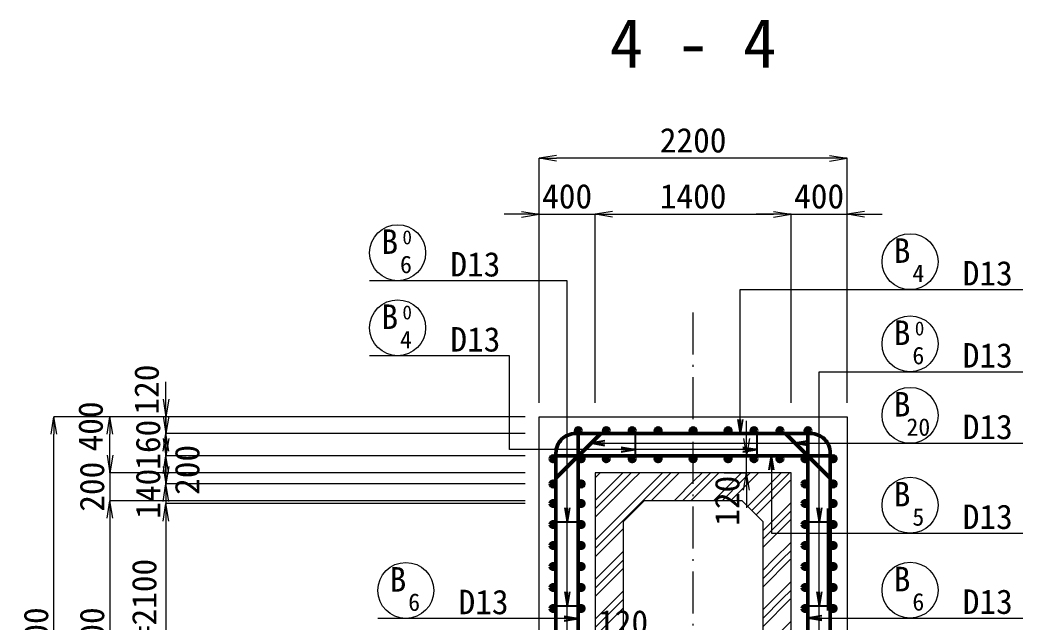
# Model space of a CAD drawing. Header units: millimetres. Extents: x 169470 to 758170, y -17820 to 11880.
# Drawn here: x 480306 to 487469, y -8938 to -4631 of the extents above; entities that cross this region are included whole.
import ezdxf
from ezdxf.enums import TextEntityAlignment as Align

# ---------------------------------------------------------------- set-up
doc = ezdxf.new("R2010")
doc.units = ezdxf.units.MM
doc.header["$LTSCALE"] = 50
doc.header["$PDSIZE"] = 300
doc.linetypes.add('SXF_一点短鎖線', pattern=[9.25, 6, -1.5, 0.25, -1.5])
doc.layers.get('Defpoints').update_dxf_attribs({"color": 151})
for name, color, linetype, lineweight in [('D-BGD', 7, 'Continuous', 13), ('D-BMK', 2, 'SXF_一点短鎖線', 13), ('D-STR', 1, 'Continuous', 50), ('D-STR-DIM', 7, 'Continuous', 13), ('D-STR-HTXT', 7, 'Continuous', 13), ('D-STR-STR2', 6, 'Continuous', 25), ('D-STR-STR3', 4, 'Continuous', 25), ('D-STR-STR5', 2, 'Continuous', 25), ('D-STR-TXT', 7, 'Continuous', 13)]:
    doc.layers.add(name, color=color, linetype=linetype, lineweight=lineweight)
doc.styles.add('MS ゴシック', font='MS Gothic.ttf')
doc.styles.add('YOKO_GOTHIC', font='MS Gothic.ttf')
doc.dimstyles.new('DIM-50', dxfattribs={"dimscale": 50, "dimtxt": 3.5, "dimasz": 2.5, "dimexe": 0, "dimexo": 2, "dimgap": 0.8, "dimtad": 1, "dimdec": 0, "dimzin": 1, "dimdsep": 46, "dimtxsty": 'MS ゴシック', "dimblk": 'OPEN', "dimcen": 0.1, "dimclrd": 256, "dimclre": 256, "dimclrt": 256, "dimaunit": 1, "dimadec": 3, "dimazin": 0, "dimtfac": 1, "dimtdec": 0, "dimtix": 1, "dimtmove": 2, "dimatfit": 3, "dimldrblk": 'OPEN', "dimfxl": 1, "dimlwd": -1, "dimlwe": -1, "dimarcsym": 2})
doc.dimstyles.new('S50', dxfattribs={"dimscale": 50, "dimtxt": 3.5, "dimasz": 2, "dimexe": 1, "dimexo": 1, "dimgap": 1, "dimtad": 1, "dimdec": 0, "dimzin": 1, "dimdsep": 46, "dimtxsty": 'YOKO_GOTHIC', "dimblk": 'OPEN', "dimcen": 0, "dimclrd": 256, "dimclre": 256, "dimclrt": 256, "dimaunit": 1, "dimadec": 3, "dimazin": 0, "dimtfac": 1, "dimtdec": 0, "dimtix": 1, "dimtmove": 2, "dimatfit": 3, "dimldrblk": 'OPEN', "dimfxl": 1, "dimlwd": -1, "dimlwe": -1, "dimarcsym": 0})

# ---------------------------------------------------------------- blocks, each defined once
blk = doc.blocks.new('B')
at = {"layer": 'D-STR-STR2', "lineweight": 50}
for radius in [20, 10]:
    blk.add_circle((5866.7, 22812.3), radius, dxfattribs=at)
blk = doc.blocks.new('_Open')
at = {"color": 0, "linetype": 'ByBlock', "lineweight": -2}
for p, q in [((-1, 0.167), (0, 0)), ((-1, -0.167), (0, 0)), ((0, 0), (-1, 0))]:
    blk.add_line(p, q, dxfattribs=at)
blk = doc.blocks.new('*D566')
at = {"layer": 'D-STR-DIM', "ltscale": 1500, "transparency": 16777216}
for p, q in [((481348.2, -7340.1), (481348.2, -7215.1)), ((483913.5, -7465.1), (481348.2, -7465.1)), ((481348.2, -7465.1), (481348.2, -7585.1)), ((483913.5, -7585.1), (481348.2, -7585.1)), ((481348.2, -7710.1), (481348.2, -7835.1))]:
    blk.add_line(p, q, dxfattribs=at)
at = {"layer": 'Defpoints', "color": 0, "ltscale": 1500, "transparency": 16777216}
for p in [(484013.5, -7465.1), (481348.2, -7585.1), (484013.5, -7585.1)]:
    blk.add_point(p, dxfattribs=at)
at = {"layer": 'D-STR-DIM', "ltscale": 1500, "transparency": 16777216, "xscale": 125, "yscale": 125, "zscale": 125}
for p, rotation in [((481348.2, -7465.1), 270), ((481348.2, -7585.1), 90)]:
    blk.add_blockref('_Open', p, dxfattribs=dict(at, rotation=rotation))
at = {"layer": 'D-STR-DIM', "ltscale": 1500, "transparency": 16777216, "insert": (481210.7, -7271), "char_height": 175, "attachment_point": 5, "rotation": 90, "style": 'MS ゴシック'}
blk.add_mtext('120', dxfattribs=at)
blk = doc.blocks.new('*D567')
at = {"layer": 'D-STR-DIM', "ltscale": 1500, "transparency": 16777216}
for p, q in [((481348.2, -7460.1), (481348.2, -7335.1)), ((483913.5, -7585.1), (481348.2, -7585.1)), ((481348.2, -7585.1), (481348.2, -7745.1)), ((483913.5, -7745.1), (481348.2, -7745.1)), ((481348.2, -7870.1), (481348.2, -7995.1))]:
    blk.add_line(p, q, dxfattribs=at)
at = {"layer": 'Defpoints', "color": 0, "ltscale": 1500, "transparency": 16777216}
for p in [(484013.5, -7585.1), (481348.2, -7745.1), (484013.5, -7745.1)]:
    blk.add_point(p, dxfattribs=at)
at = {"layer": 'D-STR-DIM', "ltscale": 1500, "transparency": 16777216, "xscale": 125, "yscale": 125, "zscale": 125}
for p, rotation in [((481348.2, -7585.1), 270), ((481348.2, -7745.1), 90)]:
    blk.add_blockref('_Open', p, dxfattribs=dict(at, rotation=rotation))
at = {"layer": 'D-STR-DIM', "ltscale": 1500, "transparency": 16777216, "insert": (481220.7, -7665.1), "char_height": 175, "attachment_point": 5, "rotation": 90, "style": 'MS ゴシック'}
blk.add_mtext('160', dxfattribs=at)
blk = doc.blocks.new('*D568')
at = {"layer": 'D-STR-DIM', "ltscale": 1500, "transparency": 16777216}
for p, q in [((481348.2, -7820.1), (481348.2, -7695.1)), ((483913.5, -7945.1), (481348.2, -7945.1)), ((481348.2, -7945.1), (481348.2, -8085.1)), ((483913.5, -8085.1), (481348.2, -8085.1)), ((481348.2, -8210.1), (481348.2, -8335.1))]:
    blk.add_line(p, q, dxfattribs=at)
at = {"layer": 'Defpoints', "color": 0, "ltscale": 1500, "transparency": 16777216}
for p in [(484013.5, -7945.1), (481348.2, -8085.1), (484013.5, -8085.1)]:
    blk.add_point(p, dxfattribs=at)
at = {"layer": 'D-STR-DIM', "ltscale": 1500, "transparency": 16777216, "xscale": 125, "yscale": 125, "zscale": 125}
for p, rotation in [((481348.2, -7945.1), 270), ((481348.2, -8085.1), 90)]:
    blk.add_blockref('_Open', p, dxfattribs=dict(at, rotation=rotation))
at = {"layer": 'D-STR-DIM', "ltscale": 1500, "transparency": 16777216, "insert": (481220.7, -8015.1), "char_height": 175, "attachment_point": 5, "rotation": 90, "style": 'MS ゴシック'}
blk.add_mtext('140', dxfattribs=at)
blk = doc.blocks.new('*D569')
at = {"layer": 'D-STR-DIM', "ltscale": 1500, "transparency": 16777216}
for p, q in [((483913.5, -8085.1), (481348.2, -8085.1)), ((481348.2, -8210.1), (481348.2, -10060.1)), ((482913.5, -10185.1), (481348.2, -10185.1))]:
    blk.add_line(p, q, dxfattribs=at)
at = {"layer": 'Defpoints', "color": 0, "ltscale": 1500, "transparency": 16777216}
for p in [(484013.5, -8085.1), (481348.2, -10185.1), (483013.5, -10185.1)]:
    blk.add_point(p, dxfattribs=at)
at = {"layer": 'D-STR-DIM', "ltscale": 1500, "transparency": 16777216, "xscale": 125, "yscale": 125, "zscale": 125}
for p, rotation in [((481348.2, -8085.1), 90), ((481348.2, -10185.1), 270)]:
    blk.add_blockref('_Open', p, dxfattribs=dict(at, rotation=rotation))
at = {"layer": 'D-STR-DIM', "ltscale": 1500, "transparency": 16777216, "insert": (481211.4, -9135.1), "char_height": 175, "attachment_point": 5, "rotation": 90, "style": 'MS ゴシック'}
blk.add_mtext('14@150=2100', dxfattribs=at)
blk = doc.blocks.new('*D572')
at = {"layer": 'D-STR-DIM', "ltscale": 1500, "transparency": 16777216}
for p, q in [((483913.5, -7465.1), (480948.2, -7465.1)), ((480948.2, -7740.1), (480948.2, -7590.1)), ((483913.5, -7865.1), (480948.2, -7865.1))]:
    blk.add_line(p, q, dxfattribs=at)
at = {"layer": 'Defpoints', "color": 0, "ltscale": 1500, "transparency": 16777216}
for p in [(480948.2, -7465.1), (484013.5, -7465.1), (484013.5, -7865.1)]:
    blk.add_point(p, dxfattribs=at)
at = {"layer": 'D-STR-DIM', "ltscale": 1500, "transparency": 16777216, "xscale": 125, "yscale": 125, "zscale": 125}
for p, rotation in [((480948.2, -7465.1), 90), ((480948.2, -7865.1), 270)]:
    blk.add_blockref('_Open', p, dxfattribs=dict(at, rotation=rotation))
at = {"layer": 'D-STR-DIM', "ltscale": 1500, "transparency": 16777216, "insert": (480810.7, -7534.1), "char_height": 175, "attachment_point": 5, "rotation": 90, "style": 'MS ゴシック'}
blk.add_mtext('400', dxfattribs=at)
blk = doc.blocks.new('*D573')
at = {"layer": 'D-STR-DIM', "ltscale": 1500, "transparency": 16777216}
for p, q in [((483913.5, -8065.1), (480948.2, -8065.1)), ((480948.2, -8190.1), (480948.2, -9940.1)), ((482913.5, -10065.1), (480948.2, -10065.1))]:
    blk.add_line(p, q, dxfattribs=at)
at = {"layer": 'Defpoints', "color": 0, "ltscale": 1500, "transparency": 16777216}
for p in [(484013.5, -8065.1), (480948.2, -10065.1), (483013.5, -10065.1)]:
    blk.add_point(p, dxfattribs=at)
at = {"layer": 'D-STR-DIM', "ltscale": 1500, "transparency": 16777216, "xscale": 125, "yscale": 125, "zscale": 125}
for p, rotation in [((480948.2, -8065.1), 90), ((480948.2, -10065.1), 270)]:
    blk.add_blockref('_Open', p, dxfattribs=dict(at, rotation=rotation))
at = {"layer": 'D-STR-DIM', "ltscale": 1500, "transparency": 16777216, "insert": (480820.7, -9065.1), "char_height": 175, "attachment_point": 5, "rotation": 90, "style": 'MS ゴシック'}
blk.add_mtext('2000', dxfattribs=at)
blk = doc.blocks.new('*D575')
at = {"layer": 'D-STR-DIM', "ltscale": 1500, "transparency": 16777216}
for p, q in [((483913.5, -7465.1), (480548.2, -7465.1)), ((480548.2, -10540.1), (480548.2, -7590.1)), ((482913.5, -10665.1), (480548.2, -10665.1))]:
    blk.add_line(p, q, dxfattribs=at)
at = {"layer": 'Defpoints', "color": 0, "ltscale": 1500, "transparency": 16777216}
for p in [(480548.2, -7465.1), (484013.5, -7465.1), (483013.5, -10665.1)]:
    blk.add_point(p, dxfattribs=at)
at = {"layer": 'D-STR-DIM', "ltscale": 1500, "transparency": 16777216, "xscale": 125, "yscale": 125, "zscale": 125}
for p, rotation in [((480548.2, -7465.1), 90), ((480548.2, -10665.1), 270)]:
    blk.add_blockref('_Open', p, dxfattribs=dict(at, rotation=rotation))
at = {"layer": 'D-STR-DIM', "ltscale": 1500, "transparency": 16777216, "insert": (480420.7, -9065.1), "char_height": 175, "attachment_point": 5, "rotation": 90, "style": 'MS ゴシック'}
blk.add_mtext('3200', dxfattribs=at)
blk = doc.blocks.new('*D576')
at = {"layer": 'D-STR-DIM', "ltscale": 1500, "transparency": 16777216}
for p, q in [((483888.5, -6018.3), (483763.5, -6018.3)), ((484013.5, -7365.1), (484013.5, -6018.3)), ((484013.5, -6018.3), (484413.5, -6018.3)), ((484413.5, -7365.1), (484413.5, -6018.3)), ((484538.5, -6018.3), (484663.5, -6018.3))]:
    blk.add_line(p, q, dxfattribs=at)
at = {"layer": 'Defpoints', "color": 0, "ltscale": 1500, "transparency": 16777216}
for p in [(484413.5, -6018.3), (484013.5, -7465.1), (484413.5, -7465.1)]:
    blk.add_point(p, dxfattribs=at)
at = {"layer": 'D-STR-DIM', "ltscale": 1500, "transparency": 16777216, "xscale": 125, "yscale": 125, "zscale": 125}
blk.add_blockref('_Open', (484013.5, -6018.3), dxfattribs=at)
at = {"layer": 'D-STR-DIM', "ltscale": 1500, "transparency": 16777216, "xscale": 125, "yscale": 125, "zscale": 125, "rotation": 180}
blk.add_blockref('_Open', (484413.5, -6018.3), dxfattribs=at)
at = {"layer": 'D-STR-DIM', "ltscale": 1500, "transparency": 16777216, "insert": (484213.5, -5890.8), "char_height": 175, "attachment_point": 5, "style": 'MS ゴシック'}
blk.add_mtext('400', dxfattribs=at)
blk = doc.blocks.new('*D577')
at = {"layer": 'D-STR-DIM', "ltscale": 1500, "transparency": 16777216}
for p, q in [((484413.5, -7365.1), (484413.5, -6018.3)), ((484538.5, -6018.3), (485688.5, -6018.3)), ((485813.5, -7365.1), (485813.5, -6018.3))]:
    blk.add_line(p, q, dxfattribs=at)
at = {"layer": 'Defpoints', "color": 0, "ltscale": 1500, "transparency": 16777216}
for p in [(485813.5, -6018.3), (484413.5, -7465.1), (485813.5, -7465.1)]:
    blk.add_point(p, dxfattribs=at)
at = {"layer": 'D-STR-DIM', "ltscale": 1500, "transparency": 16777216, "xscale": 125, "yscale": 125, "zscale": 125, "rotation": 180}
blk.add_blockref('_Open', (484413.5, -6018.3), dxfattribs=at)
at = {"layer": 'D-STR-DIM', "ltscale": 1500, "transparency": 16777216, "xscale": 125, "yscale": 125, "zscale": 125}
blk.add_blockref('_Open', (485813.5, -6018.3), dxfattribs=at)
at = {"layer": 'D-STR-DIM', "ltscale": 1500, "transparency": 16777216, "insert": (485113.5, -5890.8), "char_height": 175, "attachment_point": 5, "style": 'MS ゴシック'}
blk.add_mtext('1400', dxfattribs=at)
blk = doc.blocks.new('*D578')
at = {"layer": 'D-STR-DIM', "ltscale": 1500, "transparency": 16777216}
for p, q in [((484013.5, -7365.1), (484013.5, -5618.3)), ((486088.5, -5618.3), (484138.5, -5618.3)), ((486213.5, -7365.1), (486213.5, -5618.3))]:
    blk.add_line(p, q, dxfattribs=at)
at = {"layer": 'Defpoints', "color": 0, "ltscale": 1500, "transparency": 16777216}
for p in [(484013.5, -5618.3), (484013.5, -7465.1), (486213.5, -7465.1)]:
    blk.add_point(p, dxfattribs=at)
at = {"layer": 'D-STR-DIM', "ltscale": 1500, "transparency": 16777216, "xscale": 125, "yscale": 125, "zscale": 125, "rotation": 180}
blk.add_blockref('_Open', (484013.5, -5618.3), dxfattribs=at)
at = {"layer": 'D-STR-DIM', "ltscale": 1500, "transparency": 16777216, "xscale": 125, "yscale": 125, "zscale": 125}
blk.add_blockref('_Open', (486213.5, -5618.3), dxfattribs=at)
at = {"layer": 'D-STR-DIM', "ltscale": 1500, "transparency": 16777216, "insert": (485113.5, -5490.8), "char_height": 175, "attachment_point": 5, "style": 'MS ゴシック'}
blk.add_mtext('2200', dxfattribs=at)
blk = doc.blocks.new('*D579')
at = {"layer": 'D-STR-DIM', "ltscale": 1500, "transparency": 16777216}
for p, q in [((485688.5, -6018.3), (485563.5, -6018.3)), ((485813.5, -7365.1), (485813.5, -6018.3)), ((485813.5, -6018.3), (486213.5, -6018.3)), ((486213.5, -7365.1), (486213.5, -6018.3)), ((486338.5, -6018.3), (486463.5, -6018.3))]:
    blk.add_line(p, q, dxfattribs=at)
at = {"layer": 'Defpoints', "color": 0, "ltscale": 1500, "transparency": 16777216}
for p in [(486213.5, -6018.3), (485813.5, -7465.1), (486213.5, -7465.1)]:
    blk.add_point(p, dxfattribs=at)
at = {"layer": 'D-STR-DIM', "ltscale": 1500, "transparency": 16777216, "xscale": 125, "yscale": 125, "zscale": 125}
blk.add_blockref('_Open', (485813.5, -6018.3), dxfattribs=at)
at = {"layer": 'D-STR-DIM', "ltscale": 1500, "transparency": 16777216, "xscale": 125, "yscale": 125, "zscale": 125, "rotation": 180}
blk.add_blockref('_Open', (486213.5, -6018.3), dxfattribs=at)
at = {"layer": 'D-STR-DIM', "ltscale": 1500, "transparency": 16777216, "insert": (486013.5, -5890.8), "char_height": 175, "attachment_point": 5, "style": 'MS ゴシック'}
blk.add_mtext('400', dxfattribs=at)
blk = doc.blocks.new('*D1907')
at = {"layer": 'D-STR-DIM', "ltscale": 1500, "transparency": 16777216}
for p, q in [((485495.1, -7620.1), (485495.1, -7495.1)), ((485334.2, -7745.1), (485495.1, -7745.1)), ((485495.1, -7865.1), (485495.1, -7745.1)), ((485334.2, -7865.1), (485495.1, -7865.1)), ((485495.1, -7990.1), (485495.1, -8115.1))]:
    blk.add_line(p, q, dxfattribs=at)
at = {"layer": 'Defpoints', "color": 0, "ltscale": 1500, "transparency": 16777216}
for p in [(485234.2, -7745.1), (485495.1, -7745.1), (485234.2, -7865.1)]:
    blk.add_point(p, dxfattribs=at)
at = {"layer": 'D-STR-DIM', "ltscale": 1500, "transparency": 16777216, "xscale": 125, "yscale": 125, "zscale": 125}
for p, rotation in [((485495.1, -7745.1), 270), ((485495.1, -7865.1), 90)]:
    blk.add_blockref('_Open', p, dxfattribs=dict(at, rotation=rotation))
at = {"layer": 'D-STR-DIM', "ltscale": 1500, "transparency": 16777216, "insert": (485357.6, -8065.1), "char_height": 175, "attachment_point": 5, "rotation": 90, "style": 'MS ゴシック'}
blk.add_mtext('120', dxfattribs=at)
blk = doc.blocks.new('*D1908')
at = {"layer": 'D-STR-DIM', "ltscale": 1500, "transparency": 16777216}
for p, q in [((484168.5, -9073), (484043.5, -9073)), ((484293.5, -9174.3), (484293.5, -9073)), ((484293.5, -9073), (484413.5, -9073)), ((484413.5, -9196.5), (484413.5, -9073)), ((484538.5, -9073), (484663.5, -9073))]:
    blk.add_line(p, q, dxfattribs=at)
at = {"layer": 'Defpoints', "color": 0, "ltscale": 1500, "transparency": 16777216}
for p in [(484413.5, -9073), (484293.5, -9274.3), (484413.5, -9296.5)]:
    blk.add_point(p, dxfattribs=at)
at = {"layer": 'D-STR-DIM', "ltscale": 1500, "transparency": 16777216, "xscale": 125, "yscale": 125, "zscale": 125}
blk.add_blockref('_Open', (484293.5, -9073), dxfattribs=at)
at = {"layer": 'D-STR-DIM', "ltscale": 1500, "transparency": 16777216, "xscale": 125, "yscale": 125, "zscale": 125, "rotation": 180}
blk.add_blockref('_Open', (484413.5, -9073), dxfattribs=at)
at = {"layer": 'D-STR-DIM', "ltscale": 1500, "transparency": 16777216, "insert": (484613.5, -8935.5), "char_height": 175, "attachment_point": 5, "style": 'MS ゴシック'}
blk.add_mtext('120', dxfattribs=at)
blk = doc.blocks.new('*D581')
at = {"layer": 'D-STR-DIM', "ltscale": 1500, "transparency": 16777216}
for p, q in [((480948.2, -7740.1), (480948.2, -7615.1)), ((483913.5, -7865.1), (480948.2, -7865.1)), ((480948.2, -7865.1), (480948.2, -8065.1)), ((483913.5, -8065.1), (480948.2, -8065.1)), ((480948.2, -8190.1), (480948.2, -8315.1))]:
    blk.add_line(p, q, dxfattribs=at)
at = {"layer": 'Defpoints', "color": 0, "ltscale": 1500, "transparency": 16777216}
for p in [(484013.5, -7865.1), (480948.2, -8065.1), (484013.5, -8065.1)]:
    blk.add_point(p, dxfattribs=at)
at = {"layer": 'D-STR-DIM', "ltscale": 1500, "transparency": 16777216, "xscale": 125, "yscale": 125, "zscale": 125}
for p, rotation in [((480948.2, -7865.1), 270), ((480948.2, -8065.1), 90)]:
    blk.add_blockref('_Open', p, dxfattribs=dict(at, rotation=rotation))
at = {"layer": 'D-STR-DIM', "ltscale": 1500, "transparency": 16777216, "insert": (480820.7, -7965.1), "char_height": 175, "attachment_point": 5, "rotation": 90, "style": 'MS ゴシック'}
blk.add_mtext('200', dxfattribs=at)
blk = doc.blocks.new('*D2520')
at = {"layer": 'D-STR-DIM', "transparency": 16777216}
for p, q in [((481348.2, -7620.1), (481348.2, -7495.1)), ((483913.5, -7745.1), (481348.2, -7745.1)), ((481348.2, -7745.1), (481348.2, -7945.1)), ((483913.5, -7945.1), (481348.2, -7945.1)), ((481348.2, -8070.1), (481348.2, -8195.1))]:
    blk.add_line(p, q, dxfattribs=at)
at = {"layer": 'Defpoints', "color": 0, "transparency": 16777216}
for p in [(484013.5, -7745.1), (481348.2, -7945.1), (484013.5, -7945.1)]:
    blk.add_point(p, dxfattribs=at)
at = {"layer": 'D-STR-DIM', "transparency": 16777216, "xscale": 125, "yscale": 125, "zscale": 125}
for p, rotation in [((481348.2, -7745.1), 270), ((481348.2, -7945.1), 90)]:
    blk.add_blockref('_Open', p, dxfattribs=dict(at, rotation=rotation))
at = {"layer": 'D-STR-DIM', "transparency": 16777216, "insert": (481500.3, -7845.1), "char_height": 175, "attachment_point": 5, "rotation": 90, "style": 'MS ゴシック'}
blk.add_mtext('200', dxfattribs=at)

msp = doc.modelspace()

# ---------------------------------------------------------------- hatches: boundary and pattern name
at = {"layer": 'D-STR-HTXT'}
h = msp.add_hatch(dxfattribs=at)
h.set_pattern_fill('GOST_GROUND', color=0, scale=20)
h.set_pattern_definition([(45, (169469.53, -17820), (282.84271, -2e-14), [400]), (45, (169529.53, -17820), (282.84271, -2e-14), [400]), (45, (169589.53, -17820), (282.84271, -2e-14), [400])])
h.paths.add_polyline_path([(484413.46, -10265.07), (485813.46, -10265.07), (485813.46, -7865.07), (484413.46, -7865.07)])
h.paths.add_polyline_path([(484613.46, -8215.07), (484763.46, -8065.07), (485463.46, -8065.07), (485613.46, -8215.07), (485613.46, -10065.07), (484613.46, -10065.07)], flags=16)

# ---------------------------------------------------------------- linework, layer by layer
at = {"layer": 'D-BGD'}
msp.add_lwpolyline([(483013.46, -10065.07), (484013.46, -10065.07), (484013.46, -7465.07), (486213.46, -7465.07), (486213.46, -10065.07), (487213.46, -10065.07)], dxfattribs=at)
for points in [[(485813.46, -7865.07), (484413.46, -7865.07), (484413.46, -10265.07), (485813.46, -10265.07)], [(485463.46, -8065.07), (484763.46, -8065.07), (484613.46, -8215.07), (484613.46, -10065.07), (485613.46, -10065.07), (485613.46, -8215.07)]]:
    msp.add_lwpolyline(points, close=True, dxfattribs=at)
at = {"layer": 'D-BMK'}
msp.add_line((485113.46, -11182.49), (485113.46, -6692.49), dxfattribs=at)
at = {"layer": 'D-STR'}
for p, q in [((484453.46, -7585.07), (484133.46, -7905.07)), ((484293.46, -7585.07), (484293.46, -10515.07)), ((485773.46, -7585.07), (486093.46, -7905.07)), ((485933.46, -7585.07), (485933.46, -10515.07)), ((486093.46, -7745.07), (484133.46, -7745.07))]:
    msp.add_line(p, q, dxfattribs=at)
msp.add_lwpolyline([(486093.46, -10375.07), (486093.46, -7725.07, 0.4142136), (485953.46, -7585.07), (484273.46, -7585.07, 0.4142136), (484133.46, -7725.07), (484133.46, -10375.07, 0.4142136), (484273.46, -10515.07), (485953.46, -10515.07, 0.4142136)], format="xyb", close=True, dxfattribs=at)
at = {"layer": 'D-STR-HTXT'}
msp.add_line((483803.05, -7029.47), (482803.05, -7029.47), dxfattribs=at)
at = {"layer": 'D-STR-HTXT', "color": 4}
for centre in [(483003.05, -6293.01), (486662.87, -6944.09)]:
    msp.add_circle(centre, 200, dxfattribs=at)
at = {"layer": 'D-STR-HTXT'}
for centre in [(486662.87, -6357.07), (483003.05, -6829.47), (486662.87, -7455.04), (486662.87, -8097.34), (483061.56, -8706.17), (486662.87, -8703.95)]:
    msp.add_circle(centre, 200, dxfattribs=at)
at = {"layer": 'D-STR-STR3'}
for p, q in [((484698.46, -7585.07), (484698.46, -7745.07)), ((485568.46, -7585.07), (485568.46, -7745.07)), ((484113.46, -8215.07), (484313.46, -8215.07)), ((485913.46, -8215.07), (486113.46, -8215.07)), ((484113.46, -8815.07), (484313.46, -8815.07)), ((485913.46, -8815.07), (486113.46, -8815.07))]:
    msp.add_line(p, q, dxfattribs=at)
at = {"layer": 'D-STR-STR5'}
msp.add_line((486073.46, -8120.05), (486073.46, -8850.05), dxfattribs=at)

# ---------------------------------------------------------------- block references
at = {"layer": 'D-STR-STR2'}
for p in [(478426.81, -30377.34), (478626.81, -30377.34), (478811.81, -30377.34), (478996.81, -30377.34), (479246.81, -30377.34), (479496.81, -30377.34), (479681.81, -30377.34), (479866.81, -30377.34), (480066.81, -30377.34), (478446.81, -30577.34), (478626.81, -30577.34), (478811.81, -30577.34), (478996.81, -30577.34), (479246.81, -30577.34), (479496.81, -30577.34), (479681.81, -30577.34), (479866.81, -30577.34), (480046.81, -30577.34)]:
    msp.add_blockref('B', p, dxfattribs=at)
at = {"layer": 'D-STR-STR2', "xscale": -1}
for p in [(489980.11, -30577.34), (491980.11, -30577.34), (489980.11, -30757.34), (490180.11, -30757.34), (491780.11, -30757.34), (491980.11, -30757.34), (489980.11, -30897.34), (490180.11, -30897.34), (491780.11, -30897.34), (491980.11, -30897.34), (489980.11, -31047.34), (490180.11, -31047.34), (491780.11, -31047.34), (491980.11, -31047.34), (489980.11, -31197.34), (490180.11, -31197.34), (491780.11, -31197.34), (491980.11, -31197.34), (489980.11, -31347.34), (490180.11, -31347.34), (491780.11, -31347.34), (491980.11, -31347.34), (489980.11, -31497.34), (490180.11, -31497.34), (491780.11, -31497.34), (491980.11, -31497.34), (489980.11, -31647.34), (490180.11, -31647.34), (491780.11, -31647.34), (491980.11, -31647.34)]:
    msp.add_blockref('B', p, dxfattribs=at)

# ---------------------------------------------------------------- texts
at = {"layer": 'D-STR-TXT', "style": 'YOKO_GOTHIC'}
for s, height, p in [('4 - 4', 350, (485113.46, -4970.67)), ('B', 175, (486606.59, -6365.38)), ('4', 125, (486722.25, -6503.19)), ('B', 175, (482946.78, -6837.79)), ('0', 100, (483071.17, -6769.29)), ('4', 125, (483062.44, -6975.59)), ('B', 175, (486606.59, -7463.35)), ('20', 125, (486722.25, -7601.16)), ('B', 175, (486606.59, -8105.65)), ('5', 125, (486722.25, -8243.46)), ('B', 175, (483005.28, -8714.48)), ('B', 175, (486606.59, -8712.27)), ('6', 125, (483120.94, -8852.29)), ('6', 125, (486722.25, -8850.07))]:
    msp.add_text(s, height=height, dxfattribs=at).set_placement(p, align=Align.CENTER)
at = {"layer": 'D-STR-TXT', "color": 4, "style": 'YOKO_GOTHIC'}
for s, height, p in [('B', 175, (482946.78, -6301.33)), ('0', 100, (483071.17, -6232.82)), ('6', 125, (483062.44, -6439.13)), ('B', 175, (486606.59, -6952.4)), ('0', 100, (486730.99, -6883.9)), ('6', 125, (486722.25, -7090.21))]:
    msp.add_text(s, height=height, dxfattribs=at).set_placement(p, align=Align.CENTER)
at = {"layer": 'D-STR-TXT', "style": 'YOKO_GOTHIC'}
for p in [(483379.57, -6463.01), (487039.39, -6527.07), (483379.57, -6999.47), (487039.39, -7114.09), (487039.39, -7625.04), (487039.39, -8267.34), (483438.08, -8876.17), (487039.39, -8873.95)]:
    msp.add_text('D13', height=175, dxfattribs=at).set_placement(p)

# ---------------------------------------------------------------- dimensions: what is measured, and where the dimension line sits
at = {"layer": 'D-STR-DIM', "ltscale": 1500}
for base, p1, p2, picture, middle in [((484013.46, -5618.28), (486213.46, -7465.07), (484013.46, -7465.07), '*D578', (485113.46, -5490.78)), ((484413.46, -6018.28), (484013.46, -7465.07), (484413.46, -7465.07), '*D576', (484213.46, -5890.78)), ((485813.46, -6018.28), (484413.46, -7465.07), (485813.46, -7465.07), '*D577', (485113.46, -5890.78)), ((486213.46, -6018.28), (485813.46, -7465.07), (486213.46, -7465.07), '*D579', (486013.46, -5890.78))]:
    dim = msp.add_linear_dim(base=base, p1=p1, p2=p2, dimstyle='DIM-50', dxfattribs=at)
    dim.commit()
    dim.dimension.update_dxf_attribs({"geometry": picture, "text_midpoint": middle})
for base, p1, p2, picture, middle in [((481348.22, -7585.07), (484013.46, -7465.07), (484013.46, -7585.07), '*D566', (481210.72, -7270.97)), ((480948.22, -7465.07), (484013.46, -7865.07), (484013.46, -7465.07), '*D572', (480810.72, -7534.11)), ((485495.1, -7745.07), (485234.25, -7865.07), (485234.25, -7745.07), '*D1907', (485357.6, -8065.07))]:
    dim = msp.add_linear_dim(base=base, p1=p1, p2=p2, angle=90, dimstyle='DIM-50', dxfattribs=at)
    dim.commit()
    dim.dimension.update_dxf_attribs({"geometry": picture, "text_midpoint": middle, "dimtype": 160})
for base, p1, p2, picture, middle in [((481348.22, -7745.07), (484013.46, -7585.07), (484013.46, -7745.07), '*D567', (481220.72, -7665.07)), ((480548.22, -7465.07), (483013.46, -10665.07), (484013.46, -7465.07), '*D575', (480420.72, -9065.07)), ((480948.22, -8065.07), (484013.46, -7865.07), (484013.46, -8065.07), '*D581', (480820.72, -7965.07)), ((481348.22, -8085.07), (484013.46, -7945.07), (484013.46, -8085.07), '*D568', (481220.72, -8015.07)), ((480948.22, -10065.07), (484013.46, -8065.07), (483013.46, -10065.07), '*D573', (480820.72, -9065.07))]:
    dim = msp.add_linear_dim(base=base, p1=p1, p2=p2, angle=90, dimstyle='DIM-50', dxfattribs=at)
    dim.commit()
    dim.dimension.update_dxf_attribs({"geometry": picture, "text_midpoint": middle})
at = {"layer": 'D-STR-DIM'}
dim = msp.add_linear_dim(base=(481348.22, -7945.07), p1=(484013.46, -7745.07), p2=(484013.46, -7945.07), angle=90, dimstyle='DIM-50', dxfattribs=at)
dim.commit()
dim.dimension.update_dxf_attribs({"geometry": '*D2520', "text_midpoint": (481500.25, -7845.07), "dimtype": 160})
at = {"layer": 'D-STR-DIM', "ltscale": 1500}
dim = msp.add_linear_dim(base=(481348.22, -10185.07), p1=(484013.46, -8085.07), p2=(483013.46, -10185.07), angle=90, text='14@150=<>', dimstyle='DIM-50', dxfattribs=at)
dim.commit()
dim.dimension.update_dxf_attribs({"geometry": '*D569', "text_midpoint": (481211.4, -9135.07)})
dim = msp.add_linear_dim(base=(484413.46, -9073), p1=(484293.46, -9274.31), p2=(484413.46, -9296.49), dimstyle='DIM-50', dxfattribs=at)
dim.commit()
dim.dimension.update_dxf_attribs({"geometry": '*D1908', "text_midpoint": (484613.46, -8935.5), "dimtype": 160})

# ---------------------------------------------------------------- leaders
at = {"layer": 'D-STR-HTXT'}
for points in [[(484213.24, -10015.07), (484213.46, -6493.01), (482803.05, -6493.01)], [(485450.05, -7585.07), (485450.05, -6557.07), (487469.43, -6557.07)], [(485568.46, -7699.22), (483803.05, -7699.22), (483803.05, -7029.47)], [(486013.46, -10015.07), (486013.46, -7144.09), (487469.43, -7144.09)], [(484383.5, -7655.04), (487469.43, -7655.04)], [(485843.43, -7655.04), (486140.6, -7655.04)], [(484698.46, -7699.22), (484185.6, -7699.22)], [(484213.46, -8215.07), (484213.46, -7754.04)], [(485674.08, -7745.07), (485674.08, -8297.34), (487469.43, -8297.34)], [(486013.46, -8215.07), (486013.46, -7915.52)], [(484213.46, -8815.07), (484213.46, -8354.04)], [(486013.46, -8815.07), (486013.46, -8515.52)], [(484293.46, -8906.17), (482861.56, -8906.17)], [(485933.46, -8903.95), (487469.43, -8903.95)]]:
    msp.add_leader(points, dimstyle='S50', dxfattribs=at)

doc.saveas('drawing.dxf')
